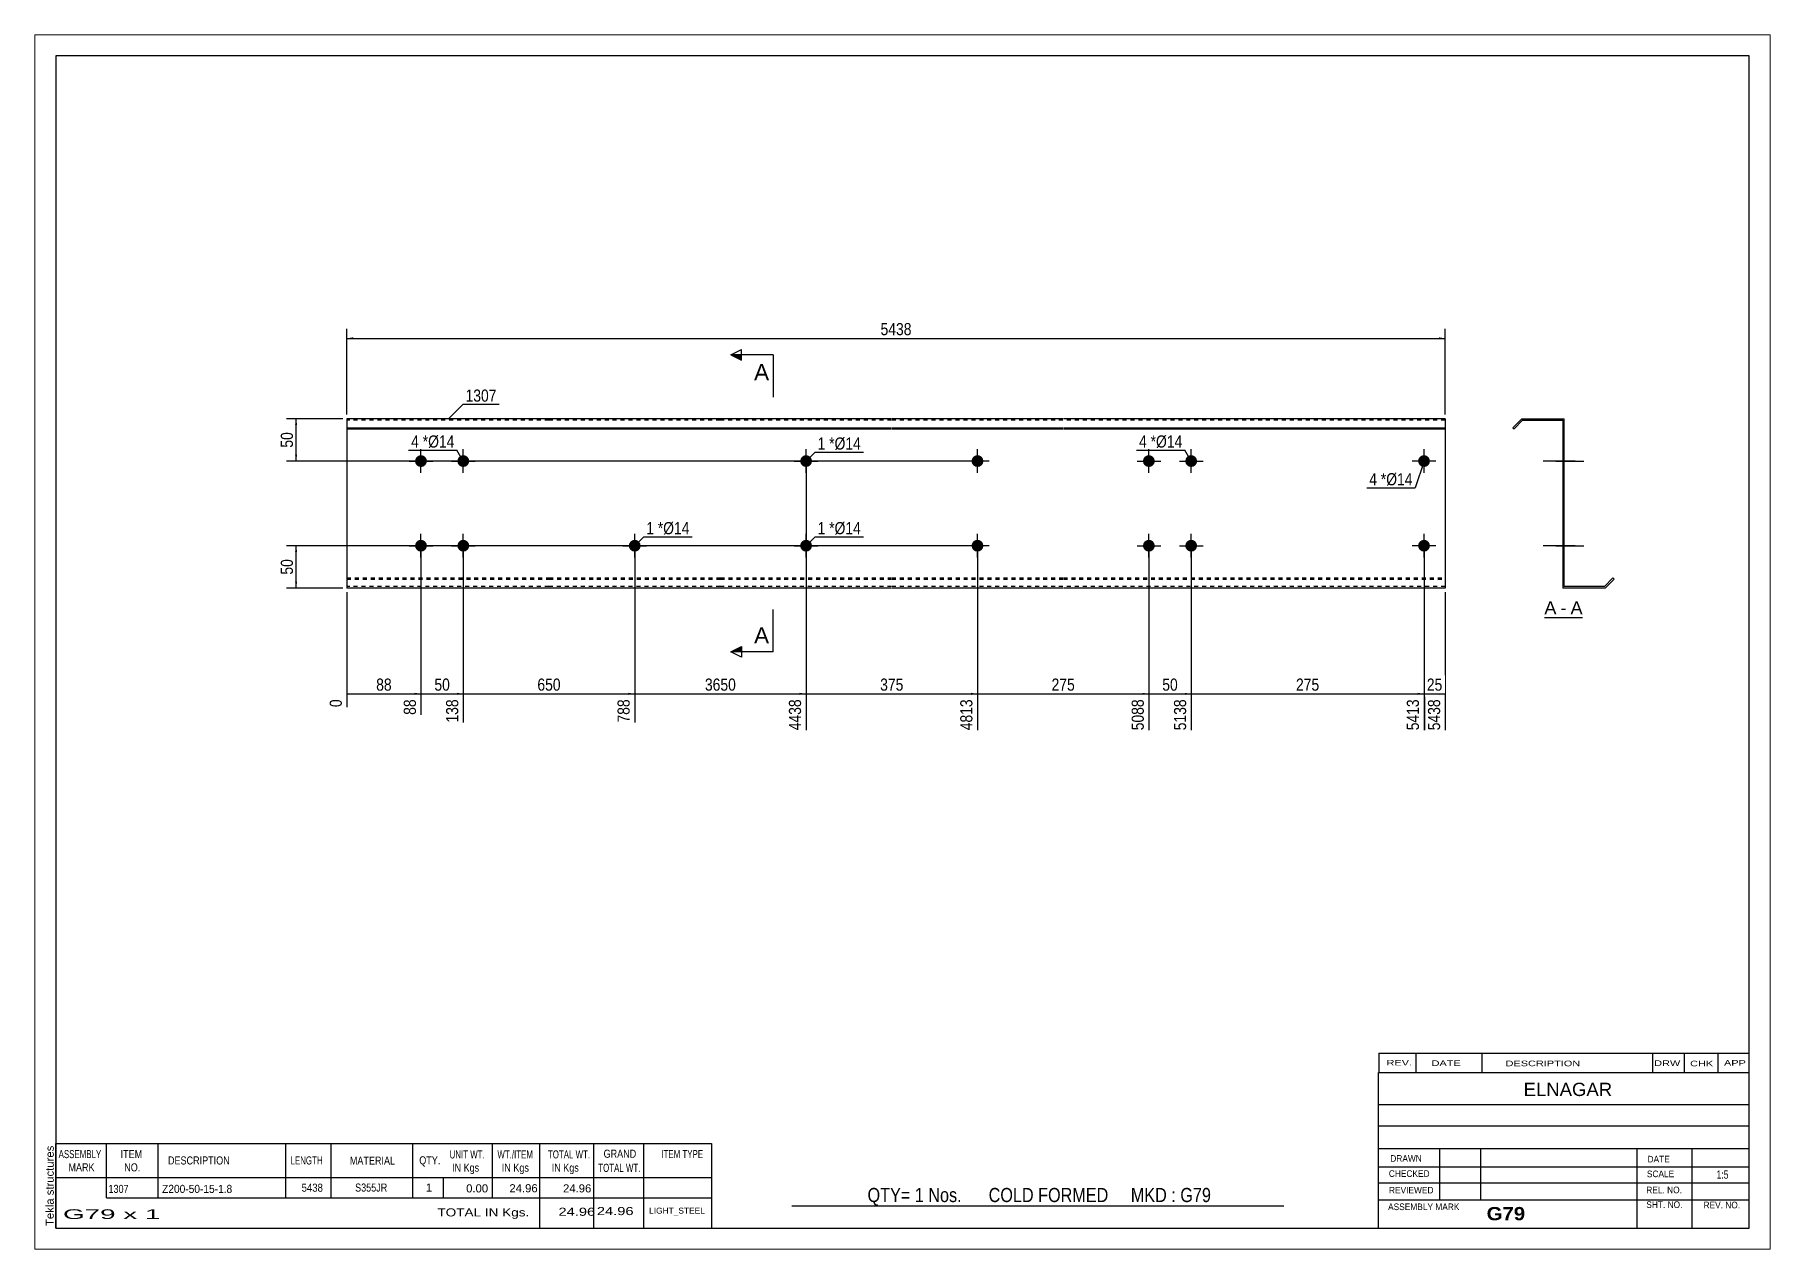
# Paper-space layout 'Layout1' of a CAD drawing. Header units: millimetres. Extents: x 0 to 410, y 0 to 287.
# The model-space entities are those that its viewports show. They can reach past a viewport. Long polylines and large blocks are cut down to what shows.
import ezdxf

# ---------------------------------------------------------------- set-up
doc = ezdxf.new("R2010")
doc.units = ezdxf.units.MM
doc.linetypes.add('DXK_LINE_DOT1', pattern=[1.8814, 0.9407, -0.9407])
doc.layers.add('Viewport layer', color=7, linetype='Continuous', plot=False)
doc.styles.add('Arial', font='ARIAL.TTF', dxfattribs={"height": 0.2})
doc.styles.add('Arial Bold', font='ARIALBD.TTF', dxfattribs={"height": 0.2})
doc.styles.add('Arial Narrow', font='ARIALN.TTF', dxfattribs={"height": 0.2})

# ---------------------------------------------------------------- blocks, each defined once
blk = doc.blocks.new('Unknown-629089036-1597')
at = {"color": 5, "linetype": 'Continuous'}
for p, q in [((331.25, 105.75), (-68.75, 105.75)), ((-68.75, 105.75), (-68.75, -171.25)), ((331.25, -171.25), (331.25, 105.75)), ((-68.75, -171.25), (331.25, -171.25))]:
    blk.add_line(p, q, dxfattribs=at)
at = {"color": 174, "linetype": 'Continuous', "style": 'Arial'}
blk.add_text('Tekla structures', height=1.9102, rotation=90, dxfattribs=at).set_placement((-69.25, -170.75))
blk = doc.blocks.new('Unknown-629089036-12 - 1230')
at = {"color": 7, "linetype": 'Continuous'}
blk.add_line((282.88, -26.95), (291.91, -26.95), dxfattribs=at)
at = {"color": 0, "linetype": 'Continuous'}
blk.add_wipeout([(285.72, -26.2), (285.72, -23), (282.88, -23), (282.88, -26.2)], dxfattribs=at)
blk.add_wipeout([(288.1, -26.2), (288.1, -23), (286.68, -23), (286.68, -26.2)], dxfattribs=at)
at = {"color": 96, "linetype": 'Continuous', "style": 'Arial'}
blk.add_text('A', height=3.06, dxfattribs=at).set_placement((282.88, -26.2))
at = {"color": 0, "linetype": 'Continuous'}
blk.add_wipeout([(291.91, -26.2), (291.91, -23), (289.06, -23), (289.06, -26.2)], dxfattribs=at)
at = {"color": 96, "linetype": 'Continuous', "style": 'Arial'}
for s, p in [('A', (289.06, -26.2)), ('-', (286.68, -26.2))]:
    blk.add_text(s, height=3.06, dxfattribs=at).set_placement(p)
blk = doc.blocks.new('Bolt-629089036-1223 - 1203')
at = {"linetype": 'Continuous'}
for points in [[(147.56, 10, -1), (150.36, 10, -1)], [(253.05, 10, -1), (255.85, 10, -1)]]:
    blk.add_hatch(color=3, dxfattribs=at).paths.add_polyline_path(points)
at = {"color": 3, "linetype": 'Continuous'}
for p, q in [((148.96, 7.2), (148.96, 12.8)), ((254.45, 7.2), (254.45, 12.8)), ((151.76, 10), (146.16, 10)), ((257.25, 10), (251.65, 10))]:
    blk.add_line(p, q, dxfattribs=at)
blk = doc.blocks.new('Part-629089036-1218 - 1203')
at = {"color": 2, "linetype": 'Continuous'}
for p, q in [((0, 20), (0, -20)), ((47.69, 20), (0, 20)), ((0, 17.88), (47.69, 17.88)), ((0, 17.62), (47.69, 17.62)), ((88.18, 20), (47.79, 20)), ((47.79, 17.88), (88.18, 17.88)), ((47.79, 17.62), (88.18, 17.62)), ((128.67, 20), (88.28, 20)), ((88.28, 17.88), (128.67, 17.88)), ((88.28, 17.62), (128.67, 17.62)), ((169.16, 20), (128.77, 20)), ((128.77, 17.88), (169.16, 17.88)), ((128.77, 17.62), (169.16, 17.62)), ((259.45, 20), (169.26, 20)), ((169.26, 17.88), (259.45, 17.88)), ((169.26, 17.62), (259.45, 17.62)), ((259.45, 20), (259.45, -20)), ((47.69, -20), (0, -20)), ((88.18, -20), (47.79, -20)), ((128.67, -20), (88.28, -20)), ((169.16, -20), (128.77, -20)), ((259.45, -20), (169.26, -20))]:
    blk.add_line(p, q, dxfattribs=at)
at = {"color": 7, "linetype": 'DXK_LINE_DOT1'}
for p, q in [((47.69, 19.64), (0, 19.64)), ((88.18, 19.64), (47.79, 19.64)), ((128.67, 19.64), (88.28, 19.64)), ((169.16, 19.64), (128.77, 19.64)), ((259.45, 19.64), (169.26, 19.64)), ((0, -17.62), (47.69, -17.62)), ((0, -17.88), (47.69, -17.88)), ((47.69, -19.64), (0, -19.64)), ((47.79, -17.62), (88.18, -17.62)), ((47.79, -17.88), (88.18, -17.88)), ((88.18, -19.64), (47.79, -19.64)), ((88.28, -17.62), (128.67, -17.62)), ((88.28, -17.88), (128.67, -17.88)), ((128.67, -19.64), (88.28, -19.64)), ((128.77, -17.62), (169.16, -17.62)), ((128.77, -17.88), (169.16, -17.88)), ((169.16, -19.64), (128.77, -19.64)), ((169.26, -17.62), (259.45, -17.62)), ((169.26, -17.88), (259.45, -17.88)), ((259.45, -19.64), (169.26, -19.64))]:
    blk.add_line(p, q, dxfattribs=at)
blk = doc.blocks.new('Bolt-629089036-1219 - 1203')
at = {"linetype": 'Continuous'}
blk.add_hatch(color=3, dxfattribs=at).paths.add_polyline_path([(66.59, -10, -1), (69.39, -10, -1)])
at = {"color": 3, "linetype": 'Continuous'}
for p, q in [((67.99, -12.8), (67.99, -7.2)), ((65.19, -10), (70.79, -10))]:
    blk.add_line(p, q, dxfattribs=at)
blk = doc.blocks.new('Bolt-629089036-1220 - 1203')
at = {"linetype": 'Continuous'}
blk.add_hatch(color=3, dxfattribs=at).paths.add_polyline_path([(107.08, -10, -1), (109.88, -10, -1)])
at = {"color": 3, "linetype": 'Continuous'}
for p, q in [((108.48, -12.8), (108.48, -7.2)), ((105.68, -10), (111.28, -10))]:
    blk.add_line(p, q, dxfattribs=at)
blk = doc.blocks.new('Bolt-629089036-1221 - 1203')
at = {"linetype": 'Continuous'}
for points in [[(188.05, 10, -1), (190.85, 10, -1)], [(198.05, 10, -1), (200.85, 10, -1)], [(188.05, -10, -1), (190.85, -10, -1)], [(198.05, -10, -1), (200.85, -10, -1)]]:
    blk.add_hatch(color=3, dxfattribs=at).paths.add_polyline_path(points)
at = {"color": 3, "linetype": 'Continuous'}
for p, q in [((189.45, 7.2), (189.45, 12.8)), ((199.45, 7.2), (199.45, 12.8)), ((186.65, 10), (192.25, 10)), ((196.65, 10), (202.25, 10)), ((189.45, -12.8), (189.45, -7.2)), ((199.45, -12.8), (199.45, -7.2)), ((186.65, -10), (192.25, -10)), ((196.65, -10), (202.25, -10))]:
    blk.add_line(p, q, dxfattribs=at)
blk = doc.blocks.new('Bolt-629089036-1222 - 1203')
at = {"linetype": 'Continuous'}
blk.add_hatch(color=3, dxfattribs=at).paths.add_polyline_path([(107.08, 10, -1), (109.88, 10, -1)])
at = {"color": 3, "linetype": 'Continuous'}
for p, q in [((108.48, 7.2), (108.48, 12.8)), ((105.68, 10), (111.28, 10))]:
    blk.add_line(p, q, dxfattribs=at)
blk = doc.blocks.new('Bolt-629089036-1224 - 1203')
at = {"linetype": 'Continuous'}
for points in [[(147.56, -10, -1), (150.36, -10, -1)], [(253.05, -10, -1), (255.85, -10, -1)]]:
    blk.add_hatch(color=3, dxfattribs=at).paths.add_polyline_path(points)
at = {"color": 3, "linetype": 'Continuous'}
for p, q in [((148.96, -12.8), (148.96, -7.2)), ((254.45, -12.8), (254.45, -7.2)), ((151.76, -10), (146.16, -10)), ((257.25, -10), (251.65, -10))]:
    blk.add_line(p, q, dxfattribs=at)
blk = doc.blocks.new('Bolt-629089036-1225 - 1203')
at = {"linetype": 'Continuous'}
for points in [[(16.1, 10, -1), (18.9, 10, -1)], [(26.1, 10, -1), (28.9, 10, -1)], [(16.1, -10, -1), (18.9, -10, -1)], [(26.1, -10, -1), (28.9, -10, -1)]]:
    blk.add_hatch(color=3, dxfattribs=at).paths.add_polyline_path(points)
at = {"color": 3, "linetype": 'Continuous'}
for p, q in [((17.5, 7.2), (17.5, 12.8)), ((27.5, 7.2), (27.5, 12.8)), ((14.7, 10), (20.3, 10)), ((24.7, 10), (30.3, 10)), ((17.5, -12.8), (17.5, -7.2)), ((27.5, -12.8), (27.5, -7.2)), ((14.7, -10), (20.3, -10)), ((24.7, -10), (30.3, -10))]:
    blk.add_line(p, q, dxfattribs=at)
blk = doc.blocks.new('Part-629089036-1232 - 1230')
at = {"color": 2, "linetype": 'Continuous'}
for p, q in [((277.57, 20), (275.45, 17.88)), ((275.45, 17.88), (275.71, 17.62)), ((275.71, 17.62), (277.72, 19.64)), ((277.57, 20), (287.57, 20)), ((277.72, 19.64), (287.21, 19.64)), ((287.21, 19.64), (287.21, -20)), ((287.57, -19.64), (287.57, 20)), ((297.21, -20), (287.21, -20)), ((297.06, -19.64), (287.57, -19.64)), ((299.08, -17.62), (297.06, -19.64)), ((297.21, -20), (299.33, -17.88)), ((299.33, -17.88), (299.08, -17.62))]:
    blk.add_line(p, q, dxfattribs=at)
blk = doc.blocks.new('Bolt-629089036-1233 - 1230')
at = {"linetype": 'Continuous'}
blk.add_hatch(color=3, dxfattribs=at).paths.add_polyline_path([(287.21, -8.6), (287.21, -11.4), (287.57, -11.4), (287.57, -8.6)])
at = {"color": 3, "linetype": 'Continuous'}
for p, q in [((289.17, -10), (282.57, -10)), ((287.57, -8.6), (287.21, -8.6)), ((287.57, -11.4), (287.21, -11.4))]:
    blk.add_line(p, q, dxfattribs=at)
blk = doc.blocks.new('Bolt-629089036-1234 - 1230')
at = {"linetype": 'Continuous'}
blk.add_hatch(color=3, dxfattribs=at).paths.add_polyline_path([(287.21, -8.6), (287.21, -11.4), (287.57, -11.4), (287.57, -8.6)])
at = {"color": 3, "linetype": 'Continuous'}
for p, q in [((289.17, -10), (282.57, -10)), ((287.57, -8.6), (287.21, -8.6)), ((287.57, -11.4), (287.21, -11.4))]:
    blk.add_line(p, q, dxfattribs=at)
blk = doc.blocks.new('Bolt-629089036-1235 - 1230')
at = {"linetype": 'Continuous'}
for points in [[(287.21, 11.4), (287.21, 8.6), (287.57, 8.6), (287.57, 11.4)], [(287.21, 11.4), (287.21, 8.6), (287.57, 8.6), (287.57, 11.4)], [(287.21, -8.6), (287.21, -11.4), (287.57, -11.4), (287.57, -8.6)], [(287.21, -8.6), (287.21, -11.4), (287.57, -11.4), (287.57, -8.6)]]:
    blk.add_hatch(color=3, dxfattribs=at).paths.add_polyline_path(points)
at = {"color": 3, "linetype": 'Continuous'}
for p, q in [((290.17, 10), (282.57, 10)), ((290.17, 10), (282.57, 10)), ((287.57, 11.4), (287.21, 11.4)), ((287.57, 11.4), (287.21, 11.4)), ((287.57, 8.6), (287.21, 8.6)), ((287.57, 8.6), (287.21, 8.6)), ((290.17, -10), (282.57, -10)), ((290.17, -10), (282.57, -10)), ((287.57, -8.6), (287.21, -8.6)), ((287.57, -8.6), (287.21, -8.6)), ((287.57, -11.4), (287.21, -11.4)), ((287.57, -11.4), (287.21, -11.4))]:
    blk.add_line(p, q, dxfattribs=at)
blk = doc.blocks.new('Bolt-629089036-1236 - 1230')
at = {"linetype": 'Continuous'}
blk.add_hatch(color=3, dxfattribs=at).paths.add_polyline_path([(287.21, 11.4), (287.21, 8.6), (287.57, 8.6), (287.57, 11.4)])
at = {"color": 3, "linetype": 'Continuous'}
for p, q in [((289.47, 10), (282.87, 10)), ((287.57, 11.4), (287.21, 11.4)), ((287.57, 8.6), (287.21, 8.6))]:
    blk.add_line(p, q, dxfattribs=at)
blk = doc.blocks.new('Bolt-629089036-1237 - 1230')
at = {"linetype": 'Continuous'}
blk.add_hatch(color=3, dxfattribs=at).paths.add_polyline_path([(287.21, 11.4), (287.21, 8.6), (287.57, 8.6), (287.57, 11.4)])
blk.add_hatch(color=3, dxfattribs=at).paths.add_polyline_path([(287.21, 11.4), (287.21, 8.6), (287.57, 8.6), (287.57, 11.4)])
at = {"color": 3, "linetype": 'Continuous'}
for p, q in [((285.61, 10), (292.21, 10)), ((285.61, 10), (292.21, 10)), ((287.21, 11.4), (287.57, 11.4)), ((287.21, 11.4), (287.57, 11.4)), ((287.21, 8.6), (287.57, 8.6)), ((287.21, 8.6), (287.57, 8.6))]:
    blk.add_line(p, q, dxfattribs=at)
blk = doc.blocks.new('Bolt-629089036-1238 - 1230')
at = {"linetype": 'Continuous'}
blk.add_hatch(color=3, dxfattribs=at).paths.add_polyline_path([(287.21, -8.6), (287.21, -11.4), (287.57, -11.4), (287.57, -8.6)])
blk.add_hatch(color=3, dxfattribs=at).paths.add_polyline_path([(287.21, -8.6), (287.21, -11.4), (287.57, -11.4), (287.57, -8.6)])
at = {"color": 3, "linetype": 'Continuous'}
for p, q in [((285.61, -10), (292.21, -10)), ((285.61, -10), (292.21, -10)), ((287.21, -8.6), (287.57, -8.6)), ((287.21, -8.6), (287.57, -8.6)), ((287.21, -11.4), (287.57, -11.4)), ((287.21, -11.4), (287.57, -11.4))]:
    blk.add_line(p, q, dxfattribs=at)
blk = doc.blocks.new('Bolt-629089036-1239 - 1230')
at = {"linetype": 'Continuous'}
for points in [[(287.21, 11.4), (287.21, 8.6), (287.57, 8.6), (287.57, 11.4)], [(287.21, 11.4), (287.21, 8.6), (287.57, 8.6), (287.57, 11.4)], [(287.21, -8.6), (287.21, -11.4), (287.57, -11.4), (287.57, -8.6)], [(287.21, -8.6), (287.21, -11.4), (287.57, -11.4), (287.57, -8.6)]]:
    blk.add_hatch(color=3, dxfattribs=at).paths.add_polyline_path(points)
at = {"color": 3, "linetype": 'Continuous'}
for p, q in [((290.17, 10), (282.57, 10)), ((290.17, 10), (282.57, 10)), ((287.57, 11.4), (287.21, 11.4)), ((287.57, 11.4), (287.21, 11.4)), ((287.57, 8.6), (287.21, 8.6)), ((287.57, 8.6), (287.21, 8.6)), ((290.17, -10), (282.57, -10)), ((290.17, -10), (282.57, -10)), ((287.57, -8.6), (287.21, -8.6)), ((287.57, -8.6), (287.21, -8.6)), ((287.57, -11.4), (287.21, -11.4)), ((287.57, -11.4), (287.21, -11.4))]:
    blk.add_line(p, q, dxfattribs=at)
blk = doc.blocks.new('StraightDimension-629089036-1292 - 1203')
at = {"linetype": 'Continuous'}
for points in [[(-12.25, 18.5), (-12, 20), (-11.75, 18.5)], [(-11.75, 11.5), (-12, 10), (-12.25, 11.5)]]:
    blk.add_hatch(color=7, dxfattribs=at).paths.add_polyline_path(points)
at = {"color": 7, "linetype": 'Continuous'}
for p, q in [((-1, 20), (-14.25, 20)), ((-12, 10), (-12, 20)), ((147.96, 10), (-14.25, 10))]:
    blk.add_line(p, q, dxfattribs=at)
at = {"color": 0}
blk.add_wipeout([(-12.15, 17.43), (-16.35, 17.43), (-16.35, 12.57), (-12.15, 12.57)], dxfattribs=at)
at = {"color": 3, "style": 'Arial Narrow'}
blk.add_text('50', height=2.863, rotation=90.0002, dxfattribs=at).set_placement((-12.75, 13.17))
blk = doc.blocks.new('StraightDimension-629089036-1254 - 1203')
at = {"linetype": 'Continuous'}
blk.add_hatch(color=7, dxfattribs=at).paths.add_polyline_path([(106.98, -44.75), (108.48, -45), (106.98, -45.25)])
at = {"color": 7, "linetype": 'Continuous'}
for p, q in [((108.48, 9), (108.48, -53.61)), ((67.99, -11), (67.99, -51.78)), ((67.99, -45), (108.48, -45))]:
    blk.add_line(p, q, dxfattribs=at)
at = {"color": 0}
blk.add_wipeout([(92.49, -44.85), (92.49, -40.65), (83.98, -40.65), (83.98, -44.85)], dxfattribs=at)
at = {"color": 0, "linetype": 'Continuous'}
blk.add_wipeout([(107.88, -45.7), (103.68, -45.7), (103.68, -54.21), (107.88, -54.21)], dxfattribs=at)
at = {"color": 3, "style": 'Arial Narrow'}
blk.add_text('3650', height=2.863, dxfattribs=at).set_placement((84.58, -44.25))
at = {"color": 3, "linetype": 'Continuous', "style": 'Arial Narrow'}
blk.add_text('4438', height=2.863, rotation=90.0002, dxfattribs=at).set_placement((107.28, -53.61))
blk = doc.blocks.new('StraightDimension-629089036-1249 - 1203')
at = {"linetype": 'Continuous'}
blk.add_hatch(color=7, dxfattribs=at).paths.add_polyline_path([(257.95, -44.75), (259.45, -45), (257.95, -45.25)])
at = {"color": 7, "linetype": 'Continuous'}
for p, q in [((254.45, -11), (254.45, -53.61)), ((259.45, -21), (259.45, -53.61)), ((254.45, -45), (259.45, -45))]:
    blk.add_line(p, q, dxfattribs=at)
at = {"color": 0}
blk.add_wipeout([(259.38, -44.85), (259.38, -40.65), (254.52, -40.65), (254.52, -44.85)], dxfattribs=at)
at = {"color": 0, "linetype": 'Continuous'}
blk.add_wipeout([(258.85, -45.7), (254.65, -45.7), (254.65, -54.21), (258.85, -54.21)], dxfattribs=at)
at = {"color": 3, "style": 'Arial Narrow'}
blk.add_text('25', height=2.863, dxfattribs=at).set_placement((255.12, -44.25))
at = {"color": 3, "linetype": 'Continuous', "style": 'Arial Narrow'}
blk.add_text('5438', height=2.863, rotation=90.0002, dxfattribs=at).set_placement((258.25, -53.61))
blk = doc.blocks.new('StraightDimension-629089036-1250 - 1203')
at = {"linetype": 'Continuous'}
blk.add_hatch(color=7, dxfattribs=at).paths.add_polyline_path([(252.95, -44.75), (254.45, -45), (252.95, -45.25)])
at = {"color": 7, "linetype": 'Continuous'}
for p, q in [((199.45, -11), (199.45, -53.61)), ((254.45, -11), (254.45, -53.61)), ((199.45, -45), (254.45, -45))]:
    blk.add_line(p, q, dxfattribs=at)
at = {"color": 0}
blk.add_wipeout([(230.29, -44.85), (230.29, -40.65), (223.61, -40.65), (223.61, -44.85)], dxfattribs=at)
at = {"color": 0, "linetype": 'Continuous'}
blk.add_wipeout([(253.85, -45.7), (249.65, -45.7), (249.65, -54.21), (253.85, -54.21)], dxfattribs=at)
at = {"color": 3, "style": 'Arial Narrow'}
blk.add_text('275', height=2.863, dxfattribs=at).set_placement((224.21, -44.25))
at = {"color": 3, "linetype": 'Continuous', "style": 'Arial Narrow'}
blk.add_text('5413', height=2.863, rotation=90.0002, dxfattribs=at).set_placement((253.25, -53.61))
blk = doc.blocks.new('StraightDimension-629089036-1251 - 1203')
at = {"linetype": 'Continuous'}
blk.add_hatch(color=7, dxfattribs=at).paths.add_polyline_path([(197.95, -44.75), (199.45, -45), (197.95, -45.25)])
at = {"color": 7, "linetype": 'Continuous'}
for p, q in [((189.45, -11), (189.45, -53.61)), ((199.45, -11), (199.45, -53.61)), ((189.45, -45), (199.45, -45))]:
    blk.add_line(p, q, dxfattribs=at)
at = {"color": 0}
blk.add_wipeout([(196.88, -44.85), (196.88, -40.65), (192.02, -40.65), (192.02, -44.85)], dxfattribs=at)
at = {"color": 0, "linetype": 'Continuous'}
blk.add_wipeout([(198.85, -45.7), (194.65, -45.7), (194.65, -54.21), (198.85, -54.21)], dxfattribs=at)
at = {"color": 3, "style": 'Arial Narrow'}
blk.add_text('50', height=2.863, dxfattribs=at).set_placement((192.62, -44.25))
at = {"color": 3, "linetype": 'Continuous', "style": 'Arial Narrow'}
blk.add_text('5138', height=2.863, rotation=90.0002, dxfattribs=at).set_placement((198.25, -53.61))
blk = doc.blocks.new('StraightDimension-629089036-1252 - 1203')
at = {"linetype": 'Continuous'}
blk.add_hatch(color=7, dxfattribs=at).paths.add_polyline_path([(187.95, -44.75), (189.45, -45), (187.95, -45.25)])
at = {"color": 7, "linetype": 'Continuous'}
for p, q in [((148.96, -11), (148.96, -53.61)), ((189.45, -11), (189.45, -53.61)), ((148.96, -45), (189.45, -45))]:
    blk.add_line(p, q, dxfattribs=at)
at = {"color": 0}
blk.add_wipeout([(172.55, -44.85), (172.55, -40.65), (165.87, -40.65), (165.87, -44.85)], dxfattribs=at)
at = {"color": 0, "linetype": 'Continuous'}
blk.add_wipeout([(188.85, -45.7), (184.65, -45.7), (184.65, -54.21), (188.85, -54.21)], dxfattribs=at)
at = {"color": 3, "style": 'Arial Narrow'}
blk.add_text('275', height=2.863, dxfattribs=at).set_placement((166.47, -44.25))
at = {"color": 3, "linetype": 'Continuous', "style": 'Arial Narrow'}
blk.add_text('5088', height=2.863, rotation=90.0002, dxfattribs=at).set_placement((188.25, -53.61))
blk = doc.blocks.new('StraightDimension-629089036-1253 - 1203')
at = {"linetype": 'Continuous'}
blk.add_hatch(color=7, dxfattribs=at).paths.add_polyline_path([(147.46, -44.75), (148.96, -45), (147.46, -45.25)])
at = {"color": 7, "linetype": 'Continuous'}
for p, q in [((108.48, 9), (108.48, -53.61)), ((148.96, -11), (148.96, -53.61)), ((108.48, -45), (148.96, -45))]:
    blk.add_line(p, q, dxfattribs=at)
at = {"color": 0}
blk.add_wipeout([(132.06, -44.85), (132.06, -40.65), (125.38, -40.65), (125.38, -44.85)], dxfattribs=at)
at = {"color": 0, "linetype": 'Continuous'}
blk.add_wipeout([(148.36, -45.7), (144.16, -45.7), (144.16, -54.21), (148.36, -54.21)], dxfattribs=at)
at = {"color": 3, "style": 'Arial Narrow'}
blk.add_text('375', height=2.863, dxfattribs=at).set_placement((125.98, -44.25))
at = {"color": 3, "linetype": 'Continuous', "style": 'Arial Narrow'}
blk.add_text('4813', height=2.863, rotation=90.0002, dxfattribs=at).set_placement((147.76, -53.61))
blk = doc.blocks.new('StraightDimension-629089036-1255 - 1203')
at = {"linetype": 'Continuous'}
blk.add_hatch(color=7, dxfattribs=at).paths.add_polyline_path([(66.49, -44.75), (67.99, -45), (66.49, -45.25)])
at = {"color": 7, "linetype": 'Continuous'}
for p, q in [((27.5, -11), (27.5, -51.78)), ((67.99, -11), (67.99, -51.78)), ((27.5, -45), (67.99, -45))]:
    blk.add_line(p, q, dxfattribs=at)
at = {"color": 0}
blk.add_wipeout([(51.09, -44.85), (51.09, -40.65), (44.4, -40.65), (44.4, -44.85)], dxfattribs=at)
at = {"color": 0, "linetype": 'Continuous'}
blk.add_wipeout([(67.39, -45.7), (63.19, -45.7), (63.19, -52.38), (67.39, -52.38)], dxfattribs=at)
at = {"color": 3, "style": 'Arial Narrow'}
blk.add_text('650', height=2.863, dxfattribs=at).set_placement((45, -44.25))
at = {"color": 3, "linetype": 'Continuous', "style": 'Arial Narrow'}
blk.add_text('788', height=2.863, rotation=90.0002, dxfattribs=at).set_placement((66.79, -51.78))
blk = doc.blocks.new('StraightDimension-629089036-1256 - 1203')
at = {"linetype": 'Continuous'}
blk.add_hatch(color=7, dxfattribs=at).paths.add_polyline_path([(26, -44.75), (27.5, -45), (26, -45.25)])
at = {"color": 7, "linetype": 'Continuous'}
for p, q in [((17.5, -11), (17.5, -49.96)), ((27.5, -11), (27.5, -51.78)), ((17.5, -45), (27.5, -45))]:
    blk.add_line(p, q, dxfattribs=at)
at = {"color": 0}
blk.add_wipeout([(24.93, -44.85), (24.93, -40.65), (20.07, -40.65), (20.07, -44.85)], dxfattribs=at)
at = {"color": 0, "linetype": 'Continuous'}
blk.add_wipeout([(26.9, -45.7), (22.7, -45.7), (22.7, -52.38), (26.9, -52.38)], dxfattribs=at)
at = {"color": 3, "style": 'Arial Narrow'}
blk.add_text('50', height=2.863, dxfattribs=at).set_placement((20.67, -44.25))
at = {"color": 3, "linetype": 'Continuous', "style": 'Arial Narrow'}
blk.add_text('138', height=2.863, rotation=90.0002, dxfattribs=at).set_placement((26.3, -51.78))
blk = doc.blocks.new('StraightDimension-629089036-1257 - 1203')
at = {"linetype": 'Continuous'}
blk.add_hatch(color=7, dxfattribs=at).paths.add_polyline_path([(16, -44.75), (17.5, -45), (16, -45.25)])
at = {"color": 7, "linetype": 'Continuous'}
for p, q in [((17.5, -11), (17.5, -49.96)), ((0, -21), (0, -48.13)), ((0, -45), (17.5, -45))]:
    blk.add_line(p, q, dxfattribs=at)
at = {"color": 0}
blk.add_wipeout([(11.18, -44.85), (11.18, -40.65), (6.32, -40.65), (6.32, -44.85)], dxfattribs=at)
at = {"color": 0, "linetype": 'Continuous'}
blk.add_wipeout([(-0.6, -45.7), (-4.8, -45.7), (-4.8, -48.73), (-0.6, -48.73)], dxfattribs=at)
at = {"color": 3, "style": 'Arial Narrow'}
blk.add_text('88', height=2.863, dxfattribs=at).set_placement((6.92, -44.25))
at = {"color": 3, "linetype": 'Continuous', "style": 'Arial Narrow'}
blk.add_text('0', height=2.86, rotation=90.0002, dxfattribs=at).set_placement((-1.2, -48.13))
at = {"color": 0, "linetype": 'Continuous'}
blk.add_wipeout([(16.9, -45.7), (12.7, -45.7), (12.7, -50.56), (16.9, -50.56)], dxfattribs=at)
at = {"color": 3, "linetype": 'Continuous', "style": 'Arial Narrow'}
blk.add_text('88', height=2.863, rotation=90.0002, dxfattribs=at).set_placement((16.3, -49.96))
blk = doc.blocks.new('StraightDimension-629089036-1300 - 1203')
at = {"linetype": 'Continuous'}
for points in [[(-12.25, -11.5), (-12, -10), (-11.75, -11.5)], [(-11.75, -18.5), (-12, -20), (-12.25, -18.5)]]:
    blk.add_hatch(color=7, dxfattribs=at).paths.add_polyline_path(points)
at = {"color": 7, "linetype": 'Continuous'}
for p, q in [((147.96, -10), (-14.25, -10)), ((-12, -20), (-12, -10)), ((-1, -20), (-14.25, -20))]:
    blk.add_line(p, q, dxfattribs=at)
at = {"color": 0}
blk.add_wipeout([(-12.15, -12.57), (-16.35, -12.57), (-16.35, -17.43), (-12.15, -17.43)], dxfattribs=at)
at = {"color": 3, "style": 'Arial Narrow'}
blk.add_text('50', height=2.863, rotation=90.0002, dxfattribs=at).set_placement((-12.75, -16.83))
blk = doc.blocks.new('StraightDimension-629089036-1308 - 1203')
at = {"linetype": 'Continuous'}
for points in [[(1.5, 38.75), (0, 39), (1.5, 39.25)], [(257.95, 39.25), (259.45, 39), (257.95, 38.75)]]:
    blk.add_hatch(color=7, dxfattribs=at).paths.add_polyline_path(points)
at = {"color": 7, "linetype": 'Continuous'}
for p, q in [((0, 21), (0, 41.25)), ((259.45, 21), (259.45, 41.25)), ((0, 39), (259.45, 39))]:
    blk.add_line(p, q, dxfattribs=at)
at = {"color": 0}
blk.add_wipeout([(133.98, 39.15), (133.98, 43.35), (125.47, 43.35), (125.47, 39.15)], dxfattribs=at)
at = {"color": 3, "style": 'Arial Narrow'}
blk.add_text('5438', height=2.863, dxfattribs=at).set_placement((126.07, 39.75))
blk = doc.blocks.new('CBS_BOM-629089036-1617')
at = {"color": 7, "linetype": 'Continuous'}
for p, q in [((-68.78, -159.28), (-68.78, -151.28)), ((-68.78, -151.28), (86.14, -151.28)), ((-56.78, -159.28), (-56.78, -151.28)), ((-44.59, -159.28), (-44.59, -151.28)), ((-14.43, -159.28), (-14.43, -151.28)), ((-3.75, -159.28), (-3.75, -151.28)), ((15.57, -159.28), (15.57, -151.28)), ((34.37, -159.28), (34.37, -151.28)), ((45.58, -159.28), (45.58, -151.28)), ((58.37, -159.28), (58.37, -151.28)), ((70.12, -159.28), (70.12, -151.28)), ((86.14, -151.29), (86.14, -159.27)), ((-68.78, -159.28), (86.14, -159.28)), ((-68.78, -164.08), (-68.78, -159.28)), ((-56.78, -164.08), (-56.78, -159.28)), ((-44.59, -164.08), (-44.59, -159.28)), ((-14.43, -164.08), (-14.43, -159.28)), ((-3.75, -164.08), (-3.75, -159.28)), ((15.57, -164.08), (15.57, -159.28)), ((22.83, -164.08), (22.83, -159.28)), ((34.37, -164.08), (34.37, -159.28)), ((45.58, -164.08), (45.58, -159.28)), ((58.37, -164.08), (58.37, -159.28)), ((70.14, -164.08), (70.14, -159.28)), ((86.14, -159.28), (86.14, -164.08)), ((-68.78, -171.28), (-68.78, -164.1)), ((-56.78, -164.08), (86.14, -164.08)), ((45.58, -171.28), (45.58, -164.1)), ((58.37, -171.28), (58.37, -164.1)), ((70.18, -171.28), (70.18, -164.1)), ((86.14, -164.08), (86.14, -171.28)), ((-68.78, -171.28), (86.14, -171.28))]:
    blk.add_line(p, q, dxfattribs=at)
at = {"color": 3, "linetype": 'Continuous', "style": 'Arial'}
for s, height, width, p in [('ASSEMBLY', 1.91, 0.7, (-68.1, -154.71)), ('ITEM', 1.91, 0.8, (-53.45, -154.71)), ('DESCRIPTION', 1.9102, 0.8, (-42.27, -156.21)), ('LENGTH', 1.91, 0.7, (-13.32, -156.21)), ('MATERIAL', 1.91, 0.8, (0.7, -156.26)), ('QTY.', 1.91, 0.8, (17.09, -156.18)), ('UNIT WT.', 1.91, 0.7, (24.26, -154.78)), ('WT./ITEM', 1.91, 0.7, (35.55, -154.78)), ('TOTAL WT.', 1.91, 0.7, (47.49, -154.78)), ('GRAND', 1.91, 0.8, (60.64, -154.62)), ('ITEM TYPE', 1.91, 0.7, (74.28, -154.7)), ('MARK', 1.91, 0.8, (-65.78, -157.84)), ('NO.', 1.91, 0.8, (-52.6, -157.84)), ('IN Kgs', 1.91, 0.8, (24.84, -157.92)), ('IN Kgs', 1.91, 0.8, (36.59, -157.92)), ('IN Kgs', 1.91, 0.8, (48.38, -157.92)), ('TOTAL WT.', 1.91, 0.7, (59.38, -157.96))]:
    blk.add_text(s, height=height, dxfattribs=dict(at, width=width)).set_placement(p)
at = {"color": 7, "linetype": 'Continuous', "style": 'Arial'}
for s, height, width, p in [('1307', 1.91, 0.8, (-56.32, -162.93)), ('Z200-50-15-1.8', 1.9102, 0.9, (-43.65, -162.93)), ('5438', 1.91, 0.85, (-10.71, -162.65)), ('S355JR', 1.91, 0.8, (1.94, -162.62))]:
    blk.add_text(s, height=height, dxfattribs=dict(at, width=width)).set_placement(p)
for s, p in [('1', (18.66, -162.62)), ('0.00', (28.17, -162.81)), ('24.96', (38.39, -162.78)), ('24.96', (51.06, -162.81))]:
    blk.add_text(s, height=1.91, dxfattribs=at).set_placement(p)
at = {"color": 6, "linetype": 'Continuous', "style": 'Arial'}
for s, height, width, p in [('G79 x 1', 2.292, 2.05, (-67.06, -169.09)), ('TOTAL IN Kgs.', 1.9102, 1.2, (21.38, -168.48)), ('24.96', 1.91, 1.3, (49.97, -168.33)), ('24.96', 1.91, 1.3, (59.04, -168.17))]:
    blk.add_text(s, height=height, dxfattribs=dict(at, width=width)).set_placement(p)
blk.add_text('LIGHT_STEEL', height=1.4135, dxfattribs=at).set_placement((71.39, -167.83))
blk = doc.blocks.new('CBS_CALLOFF-629089036-1618')
at = {"color": 7, "linetype": 'Continuous'}
blk.add_line((105.13, -165.98), (221.36, -166), dxfattribs=at)
at = {"color": 3, "linetype": 'Continuous', "style": 'Arial Narrow'}
blk.add_text('QTY= 1 Nos.      COLD FORMED     MKD : G79', height=3.3405, dxfattribs=at).set_placement((122.99, -165.09))
blk = doc.blocks.new('CBS_NAME_BLOG-629089036-1619')
at = {"color": 7, "linetype": 'Continuous'}
for p, q in [((243.66, -134.5), (331.18, -134.5)), ((243.66, -171.21), (243.66, -134.5)), ((243.66, -142.04), (331.18, -142.04)), ((243.73, -147.09), (331.25, -147.09)), ((243.66, -152.46), (331.18, -152.46)), ((258.18, -164.57), (258.18, -152.47)), ((267.87, -164.54), (267.87, -152.47)), ((304.78, -171.21), (304.78, -152.48)), ((317.83, -171.21), (317.83, -152.47)), ((243.67, -156.76), (331.25, -156.74)), ((243.66, -160.51), (331.18, -160.51)), ((243.66, -164.55), (331.18, -164.55)), ((243.66, -171.25), (331.25, -171.25))]:
    blk.add_line(p, q, dxfattribs=at)
at = {"color": 3, "linetype": 'Continuous', "style": 'Arial'}
blk.add_text('ELNAGAR', height=3.133, dxfattribs=at).set_placement((277.98, -140.03))
at = {"color": 3, "linetype": 'Continuous'}
for s, height, style, width, p in [('DRAWN', 1.566, 'Arial', 0.9, (246.49, -155.57)), ('DATE', 1.566, 'Arial', 0.9, (307.25, -155.73)), ('CHECKED', 1.566, 'Arial', 0.9, (246.14, -159.14)), ('SCALE', 1.566, 'Arial', 0.9, (307.1, -159.21)), ('1:5', 1.957, 'Arial Narrow', 0.9, (323.55, -159.57)), ('REVIEWED', 1.566, 'Arial', 0.9, (246.18, -163.06)), ('REL. NO.', 1.566, 'Arial', 0.9, (306.96, -163.01)), ('ASSEMBLY MARK', 1.5663, 'Arial', 0.9, (245.96, -166.99)), ('G79', 3.131, 'Arial Bold', 1.1, (269.24, -169.39)), ('SHT. NO.', 1.566, 'Arial', 0.9, (306.96, -166.48)), ('REV. NO.', 1.566, 'Arial', 0.9, (320.48, -166.57))]:
    blk.add_text(s, height=height, dxfattribs=dict(at, style=style, width=width)).set_placement(p)
blk = doc.blocks.new('CBS_REVISION-629089036-1620')
at = {"color": 7, "linetype": 'Continuous'}
for p, q in [((243.74, -129.87), (331.24, -129.87)), ((243.74, -129.87), (243.74, -134.5)), ((252.54, -129.87), (252.54, -134.5)), ((268.13, -129.87), (268.13, -134.44)), ((308.39, -129.87), (308.39, -134.5)), ((315.93, -129.87), (315.93, -134.5)), ((323.88, -129.87), (323.88, -134.5)), ((243.74, -134.5), (331.24, -134.5))]:
    blk.add_line(p, q, dxfattribs=at)
at = {"color": 7, "style": 'Arial Narrow', "width": 1.7}
for s, height, p in [('REV.', 1.326, (245.6, -132.82)), ('DATE', 1.326, (256.23, -132.94)), ('DESCRIPTION', 1.3257, (273.71, -132.99)), ('DRW', 1.326, (308.82, -132.93)), ('CHK', 1.326, (317.31, -133.02)), ('APP', 1.326, (325.31, -132.87))]:
    blk.add_text(s, height=height, dxfattribs=at).set_placement(p)
blk = doc.blocks.new('Mark-629089036-1328 - 1203')
at = {"color": 0}
blk.add_wipeout([(113.03, 12.72), (113.03, 15.72), (111.2, 15.72), (111.2, 12.72)], dxfattribs=at)
blk.add_wipeout([(113.03, 12.72), (113.03, 15.72), (111.2, 15.72), (111.2, 12.72)], dxfattribs=at)
at = {"color": 7, "linetype": 'Continuous'}
blk.add_line((108.48, 10), (110.6, 12.12), dxfattribs=at)
at = {"color": 0}
blk.add_wipeout([(115.2, 12.72), (115.2, 15.72), (113.93, 15.72), (113.93, 12.72)], dxfattribs=at)
blk.add_wipeout([(115.2, 12.72), (115.2, 15.72), (113.93, 15.72), (113.93, 12.72)], dxfattribs=at)
at = {"color": 3, "style": 'Arial Narrow'}
blk.add_text('1', height=2.86, dxfattribs=at).set_placement((111.2, 12.72))
at = {"color": 0}
blk.add_wipeout([(121.42, 12.72), (121.42, 15.72), (115.2, 15.72), (115.2, 12.72)], dxfattribs=at)
blk.add_wipeout([(121.42, 12.72), (121.42, 15.72), (115.2, 15.72), (115.2, 12.72)], dxfattribs=at)
at = {"color": 7, "linetype": 'Continuous'}
blk.add_line((110.6, 12.12), (122.02, 12.12), dxfattribs=at)
at = {"color": 3, "style": 'Arial Narrow'}
for s, height, p in [('*', 2.86, (113.93, 12.72)), ('Ø14', 2.863, (115.2, 12.72))]:
    blk.add_text(s, height=height, dxfattribs=at).set_placement(p)
blk = doc.blocks.new('SectionMark-629089036-1247 - 1203')
at = {"linetype": 'Continuous'}
for points in [[(93.23, 35.1), (93.23, 33.85), (90.73, 35.1)], [(93.23, -33.85), (93.23, -35.1), (90.73, -35.1)]]:
    blk.add_hatch(color=30, dxfattribs=at).paths.add_polyline_path(points)
at = {"color": 30, "linetype": 'Continuous'}
for p, q in [((90.73, 35.1), (93.23, 36.35)), ((90.73, 35.1), (93.23, 33.85)), ((93.23, 33.85), (93.23, 36.35)), ((90.73, -35.1), (93.23, -33.85)), ((93.23, -36.35), (90.73, -35.1)), ((93.23, -33.85), (93.23, -36.35))]:
    blk.add_line(p, q, dxfattribs=at)
at = {"color": 0, "linetype": 'Continuous'}
for points in [[(99.73, 29.1), (99.73, 33.1), (96.18, 33.1), (96.18, 29.1)], [(99.73, -33.1), (99.73, -29.1), (96.18, -29.1), (96.18, -33.1)]]:
    blk.add_wipeout(points, dxfattribs=at)
at = {"color": 30, "linetype": 'Continuous'}
for p, q in [((100.73, 35.1), (90.73, 35.1)), ((100.73, 35.1), (100.73, 25.1)), ((100.73, -35.1), (100.73, -25.1)), ((100.73, -35.1), (90.73, -35.1))]:
    blk.add_line(p, q, dxfattribs=at)
at = {"color": 96, "linetype": 'Continuous', "style": 'Arial'}
for p in [(96.18, 29.1), (96.18, -33.1)]:
    blk.add_text('A', height=3.82, dxfattribs=at).set_placement(p)
blk = doc.blocks.new('Mark-629089036-1311 - 1203')
at = {"color": 0}
blk.add_wipeout([(35.34, 24.04), (35.34, 27.04), (28.03, 27.04), (28.03, 24.04)], dxfattribs=at)
blk.add_wipeout([(35.34, 24.04), (35.34, 27.04), (28.03, 27.04), (28.03, 24.04)], dxfattribs=at)
at = {"color": 7, "linetype": 'Continuous'}
for p, q in [((23.9, 19.9), (27.43, 23.44)), ((27.43, 23.44), (35.94, 23.44))]:
    blk.add_line(p, q, dxfattribs=at)
at = {"color": 3, "style": 'Arial Narrow'}
blk.add_text('1307', height=2.863, dxfattribs=at).set_placement((28.03, 24.04))
blk = doc.blocks.new('MarkSet-629089036-1322 - 1203')
at = {"color": 0}
blk.add_wipeout([(243.34, 4.28), (243.34, 7.28), (241.51, 7.28), (241.51, 4.28)], dxfattribs=at)
blk.add_wipeout([(243.34, 4.28), (243.34, 7.28), (241.51, 7.28), (241.51, 4.28)], dxfattribs=at)
blk.add_wipeout([(245.52, 4.28), (245.52, 7.28), (244.24, 7.28), (244.24, 4.28)], dxfattribs=at)
blk.add_wipeout([(245.52, 4.28), (245.52, 7.28), (244.24, 7.28), (244.24, 4.28)], dxfattribs=at)
at = {"color": 3, "style": 'Arial Narrow'}
blk.add_text('4', height=2.86, dxfattribs=at).set_placement((241.51, 4.28))
at = {"color": 0}
blk.add_wipeout([(251.73, 4.28), (251.73, 7.28), (245.52, 7.28), (245.52, 4.28)], dxfattribs=at)
blk.add_wipeout([(251.73, 4.28), (251.73, 7.28), (245.52, 7.28), (245.52, 4.28)], dxfattribs=at)
at = {"color": 7, "linetype": 'Continuous'}
for p in [(254.45, 10), (240.91, 3.68)]:
    blk.add_line(p, (252.33, 3.68), dxfattribs=at)
at = {"color": 3, "style": 'Arial Narrow'}
for s, height, p in [('*', 2.86, (244.24, 4.28)), ('Ø14', 2.863, (245.52, 4.28))]:
    blk.add_text(s, height=height, dxfattribs=at).set_placement(p)
blk = doc.blocks.new('Mark-629089036-1325 - 1203')
at = {"color": 0}
blk.add_wipeout([(72.54, -7.28), (72.54, -4.28), (70.71, -4.28), (70.71, -7.28)], dxfattribs=at)
blk.add_wipeout([(72.54, -7.28), (72.54, -4.28), (70.71, -4.28), (70.71, -7.28)], dxfattribs=at)
at = {"color": 7, "linetype": 'Continuous'}
blk.add_line((67.99, -10), (70.11, -7.88), dxfattribs=at)
at = {"color": 0}
blk.add_wipeout([(74.71, -7.28), (74.71, -4.28), (73.44, -4.28), (73.44, -7.28)], dxfattribs=at)
blk.add_wipeout([(74.71, -7.28), (74.71, -4.28), (73.44, -4.28), (73.44, -7.28)], dxfattribs=at)
at = {"color": 3, "style": 'Arial Narrow'}
blk.add_text('1', height=2.86, dxfattribs=at).set_placement((70.71, -7.28))
at = {"color": 0}
blk.add_wipeout([(80.93, -7.28), (80.93, -4.28), (74.71, -4.28), (74.71, -7.28)], dxfattribs=at)
blk.add_wipeout([(80.93, -7.28), (80.93, -4.28), (74.71, -4.28), (74.71, -7.28)], dxfattribs=at)
at = {"color": 7, "linetype": 'Continuous'}
blk.add_line((70.11, -7.88), (81.53, -7.88), dxfattribs=at)
at = {"color": 3, "style": 'Arial Narrow'}
for s, height, p in [('*', 2.86, (73.44, -7.28)), ('Ø14', 2.863, (74.71, -7.28))]:
    blk.add_text(s, height=height, dxfattribs=at).set_placement(p)
blk = doc.blocks.new('Mark-629089036-1326 - 1203')
at = {"color": 0}
blk.add_wipeout([(113.03, -7.28), (113.03, -4.28), (111.2, -4.28), (111.2, -7.28)], dxfattribs=at)
blk.add_wipeout([(113.03, -7.28), (113.03, -4.28), (111.2, -4.28), (111.2, -7.28)], dxfattribs=at)
at = {"color": 7, "linetype": 'Continuous'}
blk.add_line((108.48, -10), (110.6, -7.88), dxfattribs=at)
at = {"color": 0}
blk.add_wipeout([(115.2, -7.28), (115.2, -4.28), (113.93, -4.28), (113.93, -7.28)], dxfattribs=at)
blk.add_wipeout([(115.2, -7.28), (115.2, -4.28), (113.93, -4.28), (113.93, -7.28)], dxfattribs=at)
at = {"color": 3, "style": 'Arial Narrow'}
blk.add_text('1', height=2.86, dxfattribs=at).set_placement((111.2, -7.28))
at = {"color": 0}
blk.add_wipeout([(121.42, -7.28), (121.42, -4.28), (115.2, -4.28), (115.2, -7.28)], dxfattribs=at)
blk.add_wipeout([(121.42, -7.28), (121.42, -4.28), (115.2, -4.28), (115.2, -7.28)], dxfattribs=at)
at = {"color": 7, "linetype": 'Continuous'}
blk.add_line((110.6, -7.88), (122.02, -7.88), dxfattribs=at)
at = {"color": 3, "style": 'Arial Narrow'}
for s, height, p in [('*', 2.86, (113.93, -7.28)), ('Ø14', 2.863, (115.2, -7.28))]:
    blk.add_text(s, height=height, dxfattribs=at).set_placement(p)
blk = doc.blocks.new('Mark-629089036-1327 - 1203')
at = {"color": 0}
blk.add_wipeout([(188.96, 13.2), (188.96, 16.2), (187.13, 16.2), (187.13, 13.2)], dxfattribs=at)
blk.add_wipeout([(188.96, 13.2), (188.96, 16.2), (187.13, 16.2), (187.13, 13.2)], dxfattribs=at)
blk.add_wipeout([(191.14, 13.2), (191.14, 16.2), (189.86, 16.2), (189.86, 13.2)], dxfattribs=at)
blk.add_wipeout([(191.14, 13.2), (191.14, 16.2), (189.86, 16.2), (189.86, 13.2)], dxfattribs=at)
at = {"color": 3, "style": 'Arial Narrow'}
blk.add_text('4', height=2.86, dxfattribs=at).set_placement((187.13, 13.2))
at = {"color": 0}
blk.add_wipeout([(197.35, 13.2), (197.35, 16.2), (191.14, 16.2), (191.14, 13.2)], dxfattribs=at)
blk.add_wipeout([(197.35, 13.2), (197.35, 16.2), (191.14, 16.2), (191.14, 13.2)], dxfattribs=at)
at = {"color": 7, "linetype": 'Continuous'}
for p in [(186.53, 12.6), (199.45, 10)]:
    blk.add_line(p, (197.95, 12.6), dxfattribs=at)
at = {"color": 3, "style": 'Arial Narrow'}
for s, height, p in [('*', 2.86, (189.86, 13.2)), ('Ø14', 2.863, (191.14, 13.2))]:
    blk.add_text(s, height=height, dxfattribs=at).set_placement(p)
blk = doc.blocks.new('Mark-629089036-1329 - 1203')
at = {"color": 0}
blk.add_wipeout([(17.01, 13.2), (17.01, 16.2), (15.18, 16.2), (15.18, 13.2)], dxfattribs=at)
blk.add_wipeout([(17.01, 13.2), (17.01, 16.2), (15.18, 16.2), (15.18, 13.2)], dxfattribs=at)
blk.add_wipeout([(19.19, 13.2), (19.19, 16.2), (17.91, 16.2), (17.91, 13.2)], dxfattribs=at)
blk.add_wipeout([(19.19, 13.2), (19.19, 16.2), (17.91, 16.2), (17.91, 13.2)], dxfattribs=at)
at = {"color": 3, "style": 'Arial Narrow'}
blk.add_text('4', height=2.86, dxfattribs=at).set_placement((15.18, 13.2))
at = {"color": 0}
blk.add_wipeout([(25.4, 13.2), (25.4, 16.2), (19.19, 16.2), (19.19, 13.2)], dxfattribs=at)
blk.add_wipeout([(25.4, 13.2), (25.4, 16.2), (19.19, 16.2), (19.19, 13.2)], dxfattribs=at)
at = {"color": 7, "linetype": 'Continuous'}
for p in [(14.58, 12.6), (27.5, 10)]:
    blk.add_line(p, (26, 12.6), dxfattribs=at)
at = {"color": 3, "style": 'Arial Narrow'}
for s, height, p in [('*', 2.86, (17.91, 13.2)), ('Ø14', 2.863, (19.19, 13.2))]:
    blk.add_text(s, height=height, dxfattribs=at).set_placement(p)

msp = doc.modelspace()

# ---------------------------------------------------------------- block references
for name in ['Unknown-629089036-1597', 'Part-629089036-1218 - 1203', 'Part-629089036-1232 - 1230', 'Bolt-629089036-1225 - 1203', 'Bolt-629089036-1222 - 1203', 'Bolt-629089036-1223 - 1203', 'Bolt-629089036-1221 - 1203', 'Bolt-629089036-1235 - 1230', 'Bolt-629089036-1239 - 1230', 'Bolt-629089036-1236 - 1230', 'Bolt-629089036-1237 - 1230', 'Bolt-629089036-1219 - 1203', 'Bolt-629089036-1220 - 1203', 'Bolt-629089036-1224 - 1203', 'Bolt-629089036-1233 - 1230', 'Bolt-629089036-1234 - 1230', 'Bolt-629089036-1238 - 1230', 'CBS_REVISION-629089036-1620', 'CBS_NAME_BLOG-629089036-1619', 'CBS_BOM-629089036-1617', 'CBS_CALLOFF-629089036-1618']:
    msp.add_blockref(name, (0, 0))

# ---------------------------------------------------------------- next in the draw order: block references
for name in ['StraightDimension-629089036-1292 - 1203', 'Mark-629089036-1327 - 1203', 'MarkSet-629089036-1322 - 1203', 'StraightDimension-629089036-1249 - 1203', 'Unknown-629089036-12 - 1230']:
    msp.add_blockref(name, (0, 0))

# ---------------------------------------------------------------- next in the draw order: block references
for name in ['StraightDimension-629089036-1308 - 1203', 'Mark-629089036-1329 - 1203', 'StraightDimension-629089036-1254 - 1203', 'StraightDimension-629089036-1250 - 1203']:
    msp.add_blockref(name, (0, 0))

# ---------------------------------------------------------------- next in the draw order: block references
for name in ['Mark-629089036-1311 - 1203', 'StraightDimension-629089036-1255 - 1203', 'StraightDimension-629089036-1251 - 1203']:
    msp.add_blockref(name, (0, 0))

# ---------------------------------------------------------------- next in the draw order: block references
for name in ['StraightDimension-629089036-1256 - 1203', 'StraightDimension-629089036-1252 - 1203']:
    msp.add_blockref(name, (0, 0))

# ---------------------------------------------------------------- next in the draw order: block references
for name in ['StraightDimension-629089036-1253 - 1203', 'StraightDimension-629089036-1257 - 1203']:
    msp.add_blockref(name, (0, 0))

# ---------------------------------------------------------------- next in the draw order: block references
for name in ['Mark-629089036-1328 - 1203', 'StraightDimension-629089036-1300 - 1203']:
    msp.add_blockref(name, (0, 0))

# ---------------------------------------------------------------- next in the draw order: block references
for name in ['SectionMark-629089036-1247 - 1203', 'Mark-629089036-1325 - 1203', 'Mark-629089036-1326 - 1203']:
    msp.add_blockref(name, (0, 0))

psp = doc.layouts.get("Layout1")

# ---------------------------------------------------------------- viewports
at = {"layer": 'Viewport layer', "view_target_point": (131.25, -32.75)}
psp.add_viewport(center=(205, 143.5), size=(410, 287), view_center_point=(0, 0), view_height=287, dxfattribs=at)

doc.saveas('drawing.dxf')
